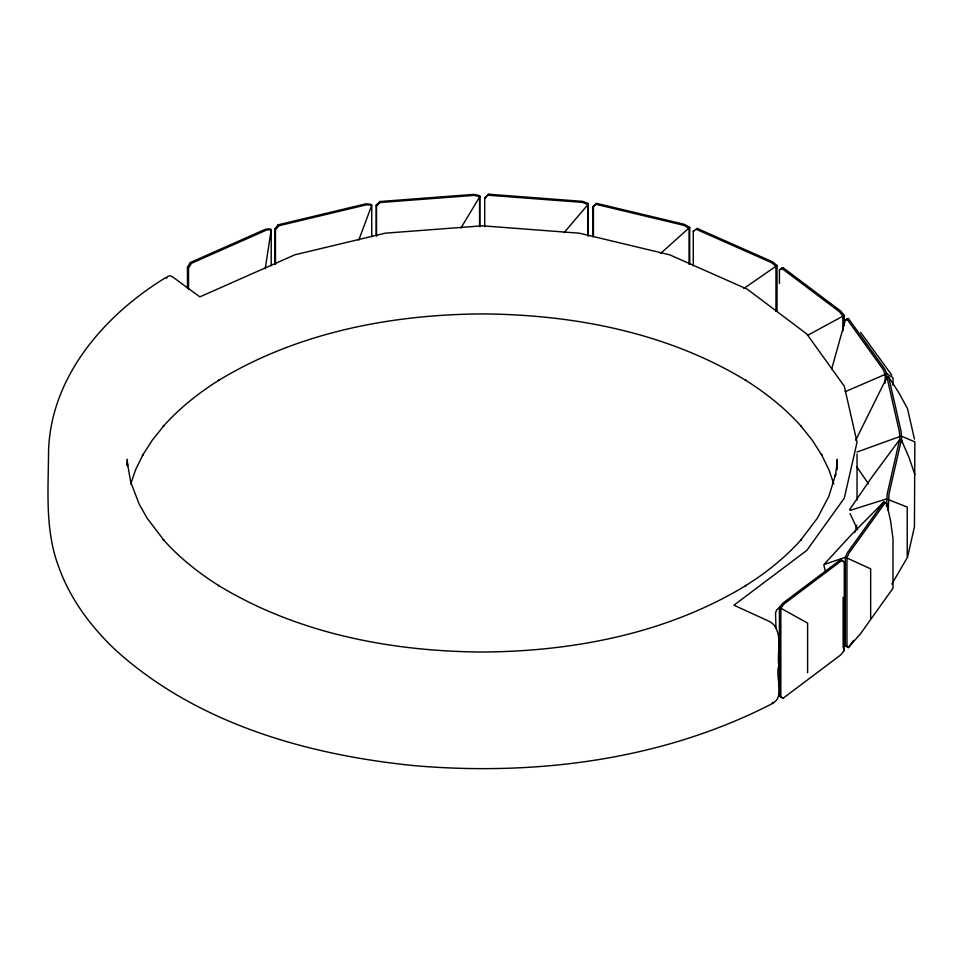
<?xml version="1.0" encoding="UTF-8"?>
<svg xmlns="http://www.w3.org/2000/svg" width="963" height="963" viewBox="0 0 963 963"><rect width="100%" height="100%" fill="white"/><g stroke="black" fill="none" stroke-linecap="round" stroke-linejoin="round"><path stroke-width="1.44" d="M837.196 469.691L837.22 459.351L836.955 467.404L837.136 462.974L835.27 476.143L835.715 473.989L828.926 496.15L817.443 518.082L800.59 540.327L801.409 539.412C785.206 557.661 765.91 572.961 745.29 585.901L746.108 585.396C667.323 633.401 573.587 651.47 482.258 652.023C390.93 651.47 297.182 633.401 218.396 585.396L219.227 585.901C198.595 572.961 179.299 557.661 163.096 539.412L163.927 540.327L147.062 518.082L139.117 503.974L130.703 481.982L127.369 462.974L127.489 465.923M844.274 650.531L844.274 561.935L840.639 559.696L782.847 603.187L779.428 607.448L779.428 696.044L783.063 698.295L840.855 654.804L844.274 650.531L843.131 646.871L843.131 597.253M265.222 268.797L271.217 229.688L270.134 228.869L265.692 229.146L190.373 262.514L187.472 267.088L187.472 288.599M484.714 226.774L484.714 198.246L488.566 194.213L582.699 201.375L588.249 203.494L588.249 235.742M484.714 198.246L488.566 194.213M588.249 203.494L588.02 236.043M855.108 532.214L856.721 525.172M831.647 369.166L845.321 320.089L848.355 318.356L884.696 368.998L886.839 373.692L886.839 379.554M130.703 483.98L135.578 469.8L143.186 454.247L142.464 455.523L152.178 440.332L163.927 425.622L163.096 426.537C179.299 408.288 198.595 393 219.227 380.048L218.396 380.566C297.182 332.56 390.93 314.48 482.258 313.926C573.587 314.48 667.323 332.56 746.108 380.566L745.29 380.048C765.91 393 785.206 408.288 801.409 426.537L800.59 425.622L812.327 440.332L822.041 455.523L821.331 454.247L828.926 469.8L833.802 483.98M358.79 240.064L371.742 205.239L371.068 204.3L365.88 203.831L278.175 224.812L274.792 228.917L274.792 263.838M886.466 378.411L886.947 377.207L888.705 377.075L898.9 392.808L907.495 408.649L914.441 439.08M888.223 378.278L888.705 377.075L901.103 431.424L901.825 442.198M166.575 278.307L167.658 276.453L169.392 275.803A14.553 7.235 66.1 0 1 172.642 276.899L199.859 296.881L294.859 254.798L385.248 233.178L482.258 225.811L579.257 233.178L669.646 254.798L747.264 289.189L806.825 334.005L844.274 386.187L857.046 442.198L844.274 498.196L806.825 550.379L733.926 605.221L769.401 621.424A14.553 9.425 53 0 1 773.638 624.662C782.919 636.074 776.732 652.866 778.886 665.927C774.866 675.099 784.869 696.129 773.638 702.557A14.553 9.425 53 0 1 772.145 702.581M855.71 440.223L886.947 377.207L899.346 431.556L900.068 440.97M460.928 227.99L479.803 196.657L479.562 195.645L474.013 194.37L379.879 201.52L376.256 205.083L376.256 235.538M188.543 288.924L188.543 267.895L191.444 263.32L266.775 229.952L271.217 229.688L271.217 265.728M891.846 584.035L907.495 557.3L914.441 526.869L914.85 441.836L901.825 436.335L900.068 436.468L856.962 452.044M849.583 509.632L871.768 477.335L899.598 439.694L901.356 439.826L909.144 457.822L914.85 474.506M592.763 236.862L592.763 206.84L596.819 203.41L684.537 224.379L689.713 227.316L689.713 263.97M592.763 206.84L596.819 203.41M689.713 227.316L660.63 253.425M883.805 501.94L847.464 552.581L845.321 557.264L845.321 645.86L848.355 647.593L860.645 633.582L892.99 588.224L892.99 538.606L890.655 521.32L886.839 503.673L883.805 501.94L851.16 534.971L824.797 563.548M885.442 502.325L849.101 552.967L846.959 557.661L846.959 646.257L848.355 647.593L853.555 640.359M275.466 264.392L275.466 229.856L278.849 225.751L366.566 204.782L371.742 205.239L371.742 236.778M564.113 232.601L588.02 204.505L582.459 202.386L488.337 195.236M376.485 236.14L376.485 206.106L380.108 202.531L474.241 195.381L479.803 196.657L479.803 226.69M693.288 265.812L693.288 231.276L694.371 230.47M777.033 310.929L777.033 265.499L772.591 261.828L697.272 228.46L696.189 229.266L771.507 262.634L775.961 266.306L775.961 311.362M777.033 265.499L743.942 288.406M842.047 560.322L784.255 603.801L780.837 608.074L780.837 696.67L783.063 698.295M779.428 283.423L779.428 269.905L783.063 267.666L840.855 311.145L844.274 315.419L844.346 316.971M783.063 267.666L779.428 269.905M693.288 231.276L697.272 228.46M166.226 277.32C104.979 314.432 50.606 376.473 48.559 451.286C48.367 489.469 44.792 529.181 58.298 565.763C69.613 598.143 90.522 626.383 115.307 649.796C196.717 723.755 307.823 755.064 415.125 765.729C537.005 776.058 664.049 759.819 773.53 702.966M807.764 335.256L844.274 315.419L844.274 325.675M845.141 391.7L886.839 373.692L892.99 377.737L892.99 385.248M850.16 510.366L886.466 498.942L907.23 507.02L907.23 556.626M845.321 320.089L846.959 319.704M596.145 204.349L683.862 225.33L689.039 228.267L689.039 264.307M885.202 503.276L886.839 503.673L886.839 506.442M845.321 645.86L846.959 646.257M844.274 561.935L840.639 559.696M779.428 696.044L780.837 696.67M781.655 268.28L839.459 311.771L842.866 316.045L842.866 331.055M190.373 262.514L191.444 263.32M187.472 267.088L188.543 267.895M860.645 332.367L891.786 375.101M846.718 318.741L883.059 369.383L885.202 374.077L885.202 383.093M278.175 224.812L278.849 225.751M274.792 228.917L275.466 229.856M856.974 467.079L868.482 483.835M850.028 513.544L857.612 529.782M901.825 441.03L901.356 439.826L888.957 494.175L888.223 510.811M900.068 440.898L899.598 439.694L887.2 494.031L886.466 506.454M825.568 571.95L823.786 564.655L845.321 557.264L870.66 568.844L870.66 618.451M379.879 201.52L380.108 202.531M376.256 205.083L376.485 206.106M127.513 466.056L127.285 459.351L127.297 465.261M775.961 627.816L775.528 612.901L776.66 610.024L779.428 607.448L807.608 623.097L807.608 672.704M857.046 454.018L857.046 500.014M593.449 205.889L593.449 236.344M479.562 195.645L479.562 226.425"/></g></svg>
